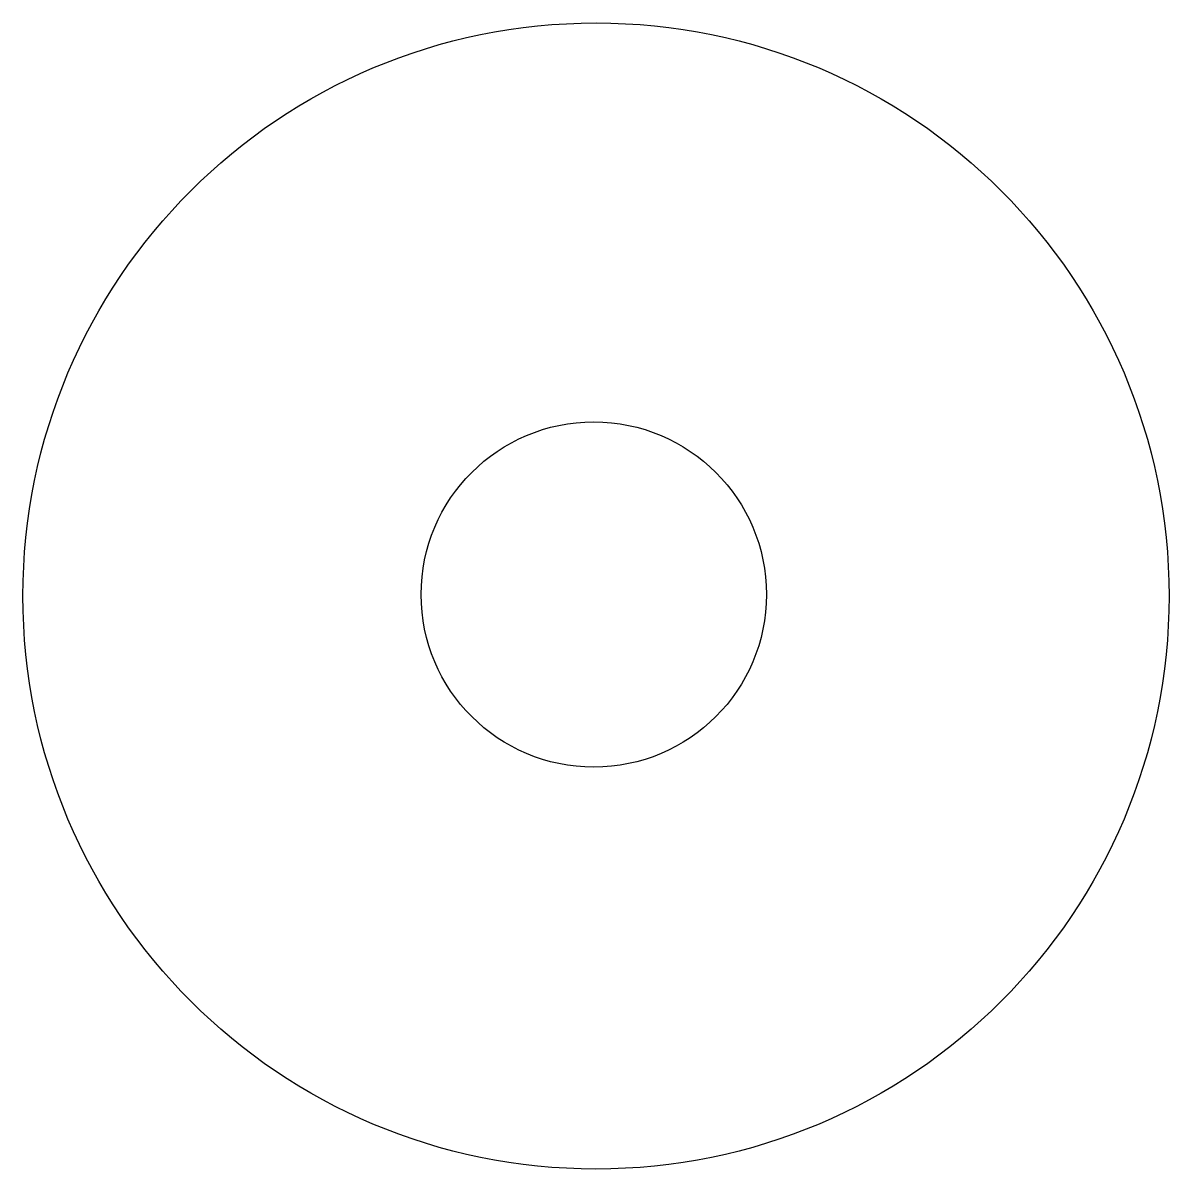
# Model space of a CAD drawing. Header units: millimetres. Extents: x -25.5 to 25.5, y -25.5 to 25.5.
import ezdxf

# ---------------------------------------------------------------- set-up
doc = ezdxf.new("R2010")
doc.units = ezdxf.units.MM
doc.layers.add('CUTOUTS', color=1, linetype='CONTINUOUS')
doc.layers.add('PERIMETER', color=5, linetype='CONTINUOUS')

msp = doc.modelspace()

# ---------------------------------------------------------------- linework, layer by layer
at = {"layer": 'CUTOUTS'}
msp.add_circle((-0.098, 0.066), 7.675, dxfattribs=at)
at = {"layer": 'PERIMETER'}
msp.add_circle((0, 0), 25.475, dxfattribs=at)

doc.saveas('drawing.dxf')
